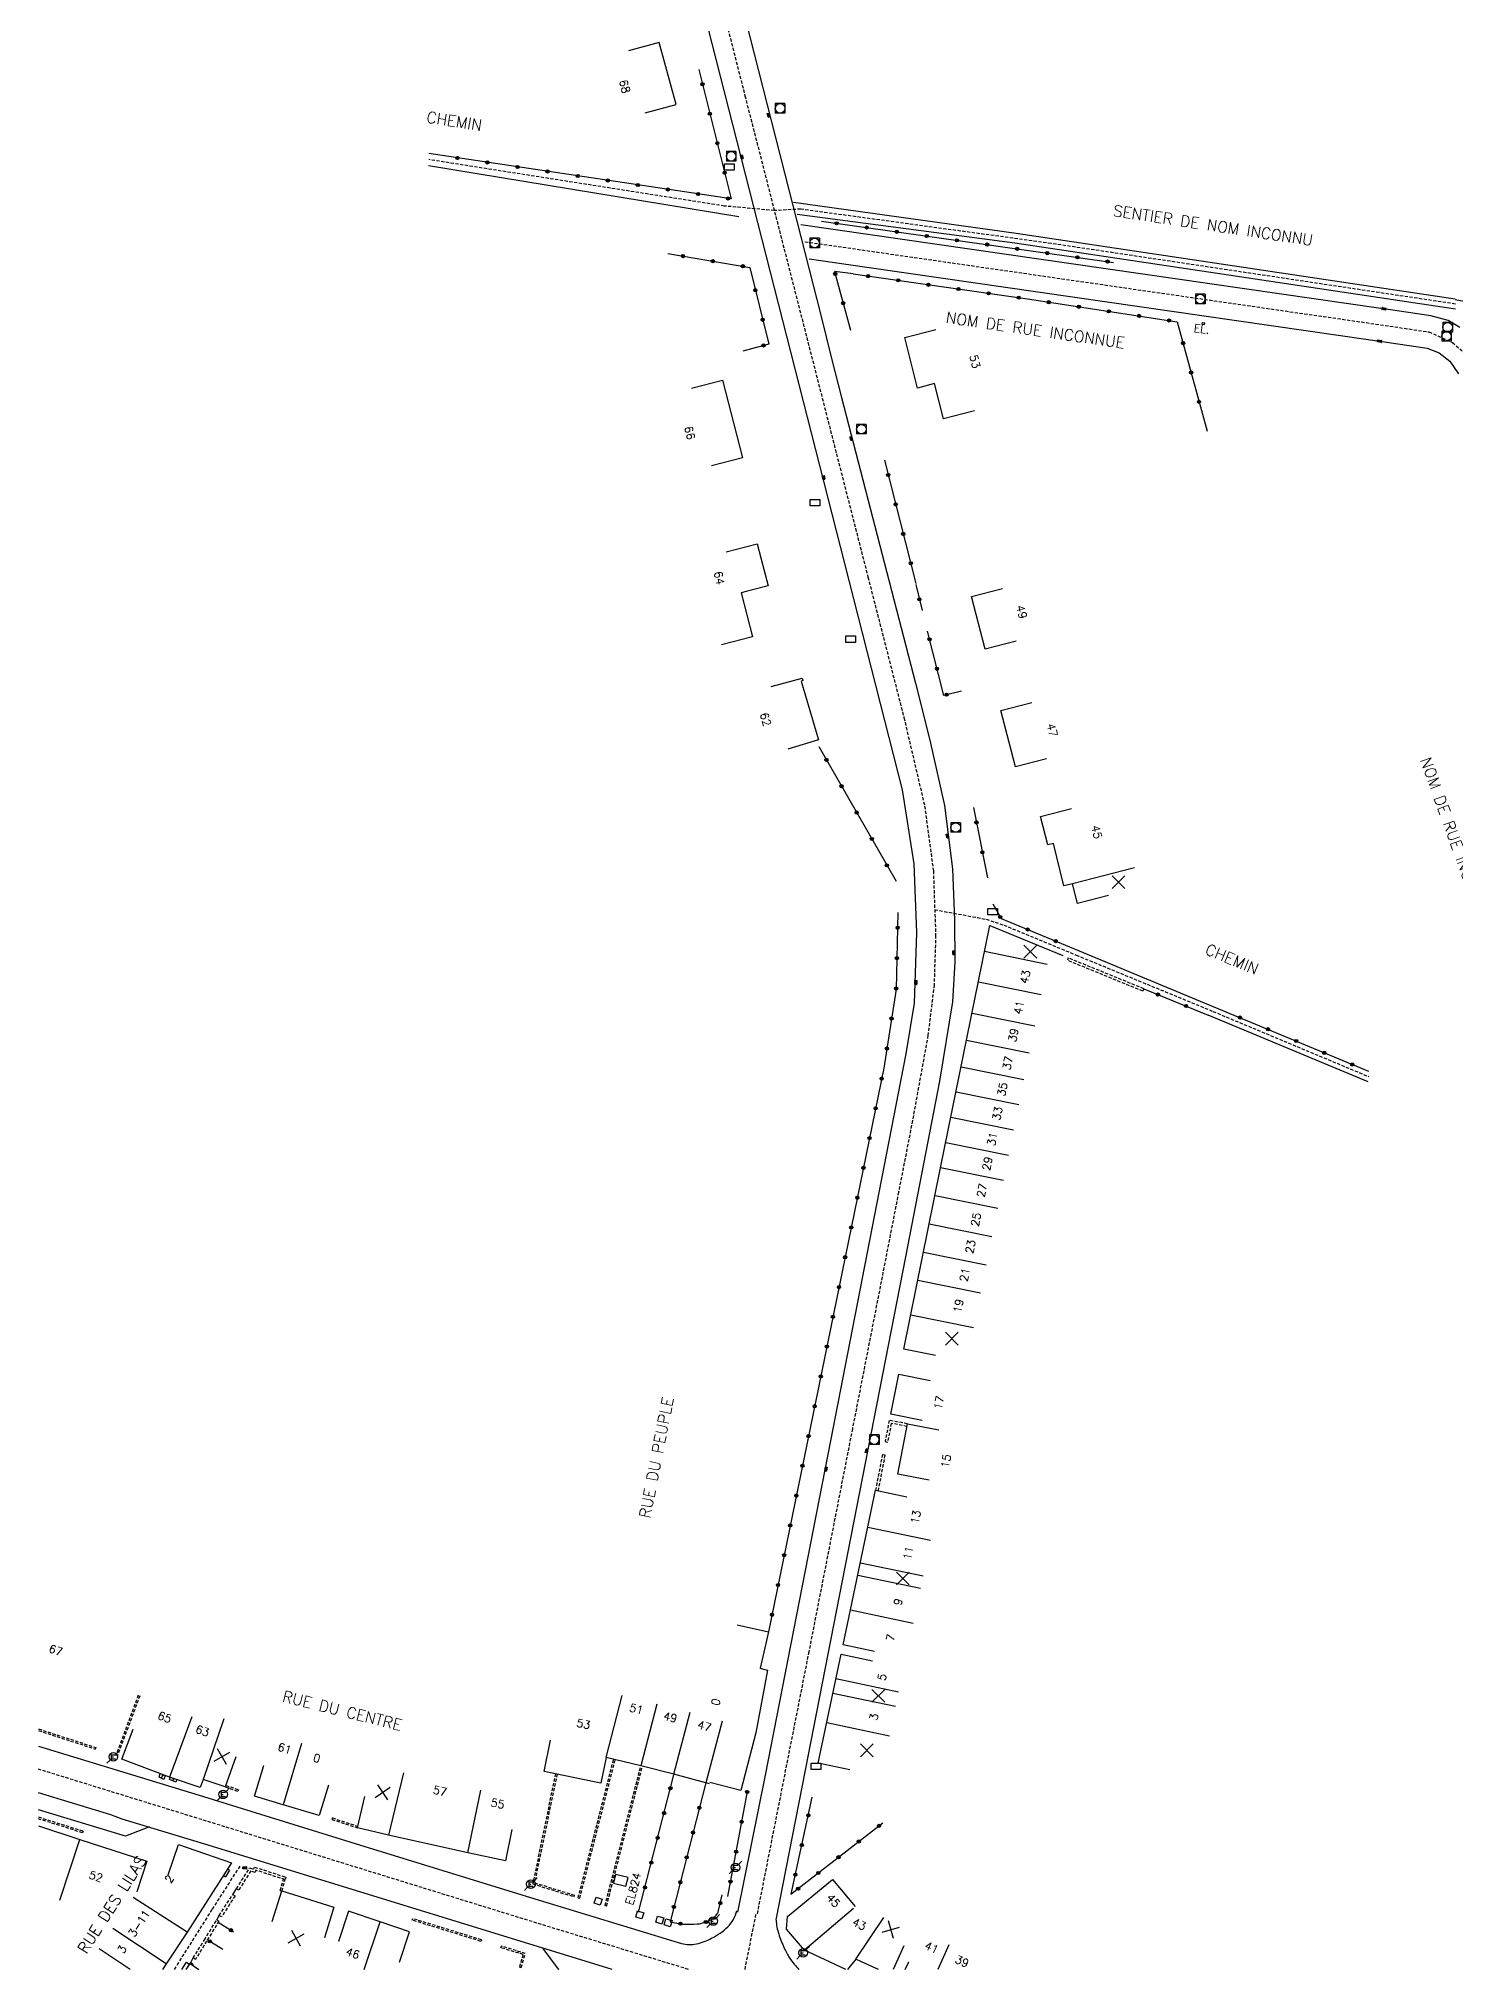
# Model space of a CAD drawing. Header units: millimetres. Extents: x 115000 to 115986, y 120000 to 121000.
# Drawn here: x 115000 to 115221.2, y 120000 to 120301.6 of the extents above; entities that cross this region are included whole.
import ezdxf
from ezdxf.enums import TextEntityAlignment as Align

# ---------------------------------------------------------------- set-up
doc = ezdxf.new("R2010")
doc.units = ezdxf.units.MM
doc.linetypes.add('DASHED', pattern=[0.75, 0.5, -0.25])
doc.layers.get('0').update_dxf_attribs({"linetype": 'CONTINUOUS'})
for name, color, linetype in [('W0001', 6, 'DASHED'), ('W0008', 7, 'CONTINUOUS'), ('W0100', 7, 'CONTINUOUS'), ('W0105', 7, 'CONTINUOUS'), ('W0112', 1, 'DASHED'), ('W0322', 7, 'CONTINUOUS'), ('W0400', 7, 'CONTINUOUS'), ('W0420', 7, 'CONTINUOUS'), ('W0471', 7, 'CONTINUOUS'), ('W0984', 7, 'CONTINUOUS'), ('W0989', 7, 'CONTINUOUS'), ('W0991', 7, 'CONTINUOUS'), ('W1102', 7, 'CONTINUOUS'), ('W1471', 7, 'CONTINUOUS')]:
    doc.layers.add(name, color=color, linetype=linetype)
doc.styles.get("Standard").update_dxf_attribs({"font": 'romans.shx', "width": 0.85})

# ---------------------------------------------------------------- blocks, each defined once
blk = doc.blocks.new('T420')
for p, q in [((0.75, 0.75), (-0.75, 0.75)), ((-0.75, 0.75), (-0.75, -0.75)), ((0.75, 0.75), (0.75, -0.75)), ((0.75, -0.75), (-0.75, -0.75))]:
    blk.add_line(p, q)
blk.add_ellipse((0, 0), major_axis=(-0.53, 0.53), ratio=1, start_param=3.926991, end_param=10.210176)
blk = doc.blocks.new('T400')
for p, q in [((-0.15, 0.3), (0.15, 0.3)), ((-0.15, -0.25), (-0.15, 0.3)), ((-0.15, 0.15), (0.15, 0.15)), ((-0.15, 0), (0.15, 0)), ((0.15, 0.3), (0.15, -0.25)), ((-0.15, -0.15), (0.15, -0.15)), ((-0.15, -0.25), (-0.15, -0.3)), ((-0.15, -0.3), (0.15, -0.3)), ((0.15, -0.3), (0.15, -0.25))]:
    blk.add_line(p, q)
blk = doc.blocks.new('t322o')
at = {"color": 0, "linetype": 'Continuous'}
for radius in [0.25, 0.15]:
    blk.add_circle((0, 0), radius, dxfattribs=at)
blk = doc.blocks.new('t991o')
at = {"color": 0, "linetype": 'Continuous'}
for p, q in [((-1, 1), (1, -1)), ((-1, -1), (1, 1))]:
    blk.add_line(p, q, dxfattribs=at)
blk = doc.blocks.new('T471')
for p, q in [((-0.333334, 0.333334), (-0.333334, -0.333334)), ((-0.333334, 0.333334), (0.333334, 0.333334)), ((-0.333334, 0), (0, 0)), ((0.500001, 0.500001), (1.000002, 1.000002)), ((-0.500001, -0.500001), (-1.000002, -1.000002)), ((-0.333334, -0.333334), (0.333334, -0.333334))]:
    blk.add_line(p, q)
blk.add_ellipse((0, 0), major_axis=(0.471405, 0.471405), ratio=1, start_param=5.4977871438, end_param=11.780972451)
blk = doc.blocks.new('t112o')
at = {"color": 0, "linetype": 'Continuous'}
for p, q in [((-0.5, 0.5), (0.5, 0.5)), ((-0.5, -0.5), (-0.5, 0.5)), ((0.5, 0.5), (0.5, -0.5)), ((0.5, -0.5), (-0.5, -0.5))]:
    blk.add_line(p, q, dxfattribs=at)
blk = doc.blocks.new('T1471')
at = {"color": 0, "linetype": 'Continuous', "flags": 128}
blk.add_lwpolyline([(-0.75, -0.5), (-0.75, 0.5), (0.75, 0.5), (0.75, -0.5), (-0.75, -0.5)], dxfattribs=at)

msp = doc.modelspace()

# ---------------------------------------------------------------- linework, layer by layer
at = {"layer": 'W0001'}
msp.add_line((115111.97, 120008.58), (115110.26, 120000), dxfattribs=at)
for points in [[(115095.07, 120352.53), (115110.3, 120292.71), (115129.51, 120217.51), (115135.13, 120195.55), (115138.36, 120181.74), (115139.72, 120171.6), (115140.08, 120161.56), (115139.84, 120153.8), (115138.88, 120145.93), (115136.46, 120132.61), (115134.29, 120121.42), (115131.58, 120107.48), (115127.08, 120084.46), (115120.28, 120049.65), (115112.17, 120008.55)], [(115221.24, 120260.17), (115158.11, 120269.63), (115119.01, 120274.99), (115114.88, 120274.77), (115107.07, 120275.48), (115060.91, 120282.73)], [(115119.67, 120269.91), (115164.24, 120263.48), (115208.8, 120257.04), (115217.12, 120255.81), (115220.78, 120254.15), (115222.51, 120252.65), (115224.14, 120250.18), (115224.73, 120247.9), (115225.03, 120245.55), (115225.92, 120234.12), (115228.22, 120204.39), (115229.75, 120184.86), (115230.19, 120179.87), (115230.44, 120178.57), (115231.35, 120176.06), (115233.41, 120172.68), (115235.92, 120169.97), (115239.5, 120167.16), (115242.8, 120165.43), (115247.56, 120163.68), (115253.55, 120161.61), (115263.25, 120162.98)], [(115139.94, 120165.55), (115147.97, 120164.06), (115150.71, 120163.15), (115162.02, 120158.47), (115183.39, 120149.66), (115207.75, 120139.46)], [(115021.21, 120000), (115021.64, 120000.68), (115027.14, 120009.39), (115031.55, 120016.26)]]:
    msp.add_lwpolyline(points, dxfattribs=at)
at = {"layer": 'W0001', "flags": 128}
msp.add_lwpolyline([(115101.46, 120000), (115077.78, 120007.24), (115011.09, 120027.84), (115000, 120031.26)], dxfattribs=at)
at = {"layer": 'W0008'}
for p, q in [((115060.87, 120281.8), (115109.32, 120273.84)), ((115119.02, 120272.61), (115209.6, 120259.5))]:
    msp.add_line(p, q, dxfattribs=at)
for points in [[(115000, 120555.73), (115041.14, 120505.67), (115050.36, 120494.18), (115056.46, 120484.76), (115060.8, 120474.13), (115063.47, 120464.26), (115063.94, 120462.36), (115080.96, 120395.65), (115111.64, 120275.37), (115125.16, 120222.31), (115134.84, 120184.3), (115136.65, 120172.72), (115137.11, 120162.01), (115136.71, 120150.95), (115135.45, 120143.03), (115123.66, 120082.58), (115113.46, 120030.32), (115109.15, 120008.96)], [(115086.77, 120397.34), (115117.13, 120278.02), (115122.14, 120258.45), (115123.84, 120251.64), (115125.4, 120245.55), (115136.91, 120200.95), (115139.19, 120192.02), (115141.48, 120181.85), (115142.73, 120171.92), (115143.05, 120163.91), (115143.07, 120157.42), (115142.71, 120151.18), (115140.69, 120138.76), (115135.39, 120111.34), (115126.37, 120065.24), (115119.22, 120028.75), (115115.1, 120007.72)], [(115221.2, 120260.94), (115152.66, 120271.19), (115117.86, 120276.03)], [(115118.44, 120274.19), (115152.46, 120269.73), (115221.27, 120259.4)], [(115120.33, 120267.22), (115208, 120254.59), (115209.42, 120254.37), (115216.83, 120253.26), (115218.7, 120252.52), (115220.39, 120251.23), (115221.74, 120249.27)], [(115221.94, 120256.51), (115220.12, 120257.58), (115217.4, 120258.35), (115210.08, 120259.42), (115209.61, 120259.51)], [(115392.85, 120216.74), (115388.27, 120218.54), (115381.89, 120220.38), (115367.54, 120224.27), (115353.24, 120228.08), (115341.51, 120231.26), (115326.17, 120235.65), (115303.68, 120241.19), (115281.55, 120246.89), (115260.09, 120252.44), (115244.24, 120256.17), (115232.41, 120258.85), (115221.49, 120260.79), (115221.22, 120260.82)], [(115162.48, 120159.13), (115185.42, 120149.61)], [(115207.61, 120138.65), (115182.64, 120149.09)]]:
    msp.add_lwpolyline(points, dxfattribs=at)
at = {"layer": 'W0008', "flags": 128}
for points in [[(115000, 120034.88), (115010.89, 120031.53), (115025.76, 120027.01), (115048.75, 120019.9), (115076.79, 120011.24), (115100.4, 120004.06, 0.1257), (115102.73, 120003.99, 0.0683), (115105.07, 120004.86, 0.0783), (115107.61, 120006.66, 0.1476), (115109.02, 120009.17), (115109.02, 120009.17)], [(115115.17, 120007.71, 0.069835), (115115.57, 120005.55, 0.0344), (115116.45, 120003.33, 0.0362), (115117.27, 120001.78, 0.0302), (115117.99, 120000.84, 0.021467), (115118.74, 120000, 0.0546)]]:
    msp.add_lwpolyline(points, format="xyb", dxfattribs=at)
for points in [[(115089.59, 120000), (115081.29, 120002.53), (115025.94, 120019.55), (115013.07, 120023.49), (115011.29, 120024.14), (115000, 120027.6)], [(115017.32, 120022.25), (115013.58, 120020.79), (115000, 120024.94)], [(115081.28, 120000), (115081.17, 120000.03), (115078.77, 120003.25), (115078.77, 120003.25)]]:
    msp.add_lwpolyline(points, dxfattribs=at)
at = {"layer": 'W0100'}
for p, q in [((115181.68, 120257.04), (115182.07, 120256.99)), ((115182.07, 120256.99), (115182.13, 120257.23)), ((115019.18, 120029.83), (115019.41, 120030.44)), ((115019.41, 120030.44), (115019.27, 120030.29)), ((115019.41, 120030.44), (115019.41, 120030.24)), ((115020.95, 120029.44), (115021.09, 120029.83)), ((115021.09, 120029.83), (115020.97, 120029.73)), ((115021.09, 120029.83), (115021.12, 120029.68))]:
    msp.add_line(p, q, dxfattribs=at)
for points in [[(115094.73, 120290.02), (115099.55, 120291.33), (115096.92, 120301.02), (115092.09, 120299.71)], [(115146.14, 120243.47), (115141.3, 120242.23), (115139.88, 120247.74), (115137.27, 120247.04), (115135.25, 120254.94), (115140.09, 120256.18)], [(115181.68, 120257.04), (115181.74, 120257.28), (115182.13, 120257.23)], [(115101.96, 120247.01), (115106.8, 120248.25), (115109.9, 120236.15), (115105.06, 120234.91)], [(115107.39, 120221.45), (115112.23, 120222.7), (115113.92, 120216.16), (115110.51, 120215.28), (115109.69, 120215.07), (115111.47, 120208.17), (115106.63, 120206.91)], [(115152.64, 120207.52), (115147.8, 120206.26), (115147.8, 120206.26), (115145.67, 120214.46), (115150.51, 120215.71)], [(115114.41, 120200.43), (115119.25, 120201.71), (115119.35, 120201.34), (115119.06, 120201.26), (115121.78, 120192.06), (115116.99, 120190.64)], [(115157.39, 120189.14), (115152.55, 120187.88), (115150.27, 120196.65), (115155.11, 120197.91)], [(115167.09, 120167.77), (115162.25, 120166.53), (115161.45, 120169.6), (115160.09, 120169.27), (115158.46, 120175.88), (115157.6, 120175.66), (115156.44, 120180.1), (115161.27, 120181.36)], [(115140.04, 120095.92), (115135.13, 120096.91), (115140.86, 120125.24), (115148.56, 120163.09), (115159.94, 120158.4)], [(115137.99, 120085.74), (115133.09, 120086.72), (115134.35, 120093), (115139.25, 120092.02)], [(115139.08, 120076.43), (115134.17, 120077.37), (115135.68, 120085.23), (115140.59, 120084.29)], [(115130.54, 120049.68), (115125.65, 120050.72), (115126.79, 120056.15), (115130.69, 120074.86), (115135.59, 120073.84)], [(115109.09, 120053.82), (115113.97, 120052.73), (115112.69, 120047.04), (115112.65, 120047.06), (115113.8, 120046.72), (115111.98, 120036.98), (115109.66, 120027.96), (115104.82, 120029.2)], [(115126.66, 120031.19), (115121.76, 120032.21), (115125.32, 120049.22), (115130.21, 120048.2)], [(115020.22, 120014.76), (115021.84, 120019.49), (115030.14, 120016.65), (115023.17, 120005.8), (115019.92, 120000.88), (115019.34, 120000)], [(115023.05, 120000), (115023.66, 120000.92), (115025.04, 120000)]]:
    msp.add_lwpolyline(points, dxfattribs=at)
at = {"layer": 'W0100', "flags": 128}
for points in [[(115030.77, 120033.23), (115029.15, 120028.5), (115025.67, 120029.69), (115025.24, 120028.41), (115020.44, 120030.05), (115013, 120032.82), (115014.75, 120037.51), (115014.75, 120037.51)], [(115104.78, 120028.98), (115104.2, 120029.12), (115099.22, 120030.5), (115094.03, 120031.78), (115088.62, 120033.1), (115087.8, 120029.1), (115087.03, 120029.26), (115078.95, 120030.93), (115079.96, 120035.83), (115079.96, 120035.83)], [(115045.26, 120028.8), (115043.81, 120024.02), (115038.19, 120025.7), (115033.72, 120027.06), (115035.16, 120031.85), (115035.16, 120031.85)], [(115019.78, 120030.3), (115019.56, 120029.65), (115018.8, 120030.01), (115019, 120030.59), (115019, 120030.59)], [(115021.6, 120029.66), (115021.45, 120029.24), (115020.46, 120029.65), (115020.58, 120030.01), (115020.58, 120030.01)], [(115073.92, 120021.86), (115072.89, 120016.97), (115067, 120018.21), (115054.64, 120020.96), (115049.8, 120022.13), (115050.96, 120026.99), (115050.96, 120026.99)], [(115000, 120022.45), (115006.44, 120020.3), (115016.92, 120016.89), (115015.35, 120012.14), (115015.35, 120012.14)], [(115089.75, 120013.48), (115091.7, 120013.02), (115092.05, 120014.37), (115090.1, 120014.83), (115089.75, 120013.48), (115089.75, 120013.48)], [(115126.08, 120000), (115119.61, 120003.02), (115116.77, 120006.27), (115116.96, 120008.24), (115123.95, 120014.03), (115127.52, 120009.81), (115127.52, 120009.81)], [(115036.48, 120007.5), (115037.98, 120012.27), (115046.12, 120009.72), (115044.62, 120004.95), (115044.62, 120004.95)], [(115056.35, 120001.14), (115057.94, 120005.88), (115053.33, 120007.43), (115048.41, 120009.08), (115046.82, 120004.34), (115046.82, 120004.34)], [(115131.14, 120000), (115128.48, 120001.2), (115127.6, 120001.6), (115126.34, 120000)], [(115135.13, 120003.69), (115133.47, 120000)], [(115135.34, 120000), (115135.88, 120001.19), (115135.88, 120001.19)]]:
    msp.add_lwpolyline(points, dxfattribs=at)
at = {"layer": 'W0105'}
for p, q in [((115028.87, 120014.67), (115029.17, 120014.47)), ((115029.83, 120015.52), (115029.17, 120014.47)), ((115029.54, 120015.71), (115029.83, 120015.52)), ((115030.33, 120011.69), (115030.91, 120012.6)), ((115027.82, 120007.75), (115028.2, 120008.44)), ((115023.77, 120001.08), (115024.15, 120001.78))]:
    msp.add_line(p, q, dxfattribs=at)
msp.add_lwpolyline([(115022.37, 120000), (115023.09, 120001.11), (115023.57, 120000.77)], dxfattribs=at)
at = {"layer": 'W0112'}
for p, q in [((115160.8, 120158.01), (115160.65, 120157.64)), ((115172.59, 120153.19), (115172.43, 120152.82)), ((115133.15, 120085.3), (115132.59, 120082.38)), ((115135.68, 120085.23), (115132.83, 120085.77)), ((115135.6, 120084.83), (115133.15, 120085.3)), ((115131.77, 120080.46), (115132.16, 120080.38)), ((115132.19, 120082.46), (115132.59, 120082.38)), ((115015.56, 120042.82), (115012.07, 120033.45)), ((115015.79, 120042.73), (115012.3, 120033.36)), ((115000, 120037.57), (115008.92, 120034.66)), ((115000, 120037.31), (115008.84, 120034.42)), ((115008.92, 120034.66), (115008.84, 120034.42)), ((115012.3, 120033.36), (115012.07, 120033.45)), ((115084.26, 120011.18), (115089.79, 120032.81)), ((115084.51, 120011.12), (115090.04, 120032.75)), ((115088.46, 120009.96), (115094.04, 120031.77)), ((115088.7, 120009.9), (115094.28, 120031.71)), ((115029.23, 120028.74), (115031.2, 120028.07)), ((115080.71, 120030.57), (115077.16, 120013.36)), ((115080.96, 120030.52), (115077.45, 120013.53)), ((115029.15, 120028.5), (115031.12, 120027.83)), ((115031.2, 120028.07), (115031.12, 120027.83)), ((115006.93, 120021.58), (115000, 120023.77)), ((115006.85, 120021.34), (115000, 120023.51)), ((115045.87, 120023.66), (115045.8, 120023.42)), ((115045.8, 120023.42), (115049.82, 120022.11)), ((115045.87, 120023.66), (115049.86, 120022.36)), ((115006.93, 120021.58), (115006.85, 120021.34)), ((115033.7, 120015.99), (115038.6, 120014.4)), ((115037.74, 120012.34), (115038.24, 120014.09)), ((115037.98, 120012.27), (115038.48, 120014.02)), ((115028.2, 120008.44), (115030.33, 120011.69)), ((115030.33, 120011.69), (115030.67, 120011.47)), ((115037.74, 120012.34), (115037.98, 120012.27)), ((115077.16, 120013.36), (115083.56, 120011.36)), ((115077.45, 120013.53), (115083.63, 120011.6)), ((115083.63, 120011.6), (115083.56, 120011.36)), ((115084.26, 120011.18), (115084.51, 120011.12)), ((115025.89, 120004.61), (115027.82, 120007.75)), ((115058.35, 120007.69), (115058.42, 120007.93)), ((115069.06, 120004.38), (115058.35, 120007.69)), ((115069.14, 120004.62), (115058.42, 120007.93)), ((115088.7, 120009.9), (115088.46, 120009.96)), ((115024.15, 120001.78), (115025.89, 120004.61)), ((115069.14, 120004.62), (115069.06, 120004.38)), ((115072.18, 120003.39), (115072.26, 120003.63)), ((115075.69, 120002.32), (115072.18, 120003.39)), ((115076, 120002.49), (115072.26, 120003.63)), ((115075.13, 120000.37), (115075.69, 120002.32)), ((115075.37, 120000.3), (115076, 120002.49)), ((115023.66, 120000.92), (115023.77, 120001.08)), ((115023.77, 120001.08), (115024.1, 120000.86)), ((115075.13, 120000.37), (115075.37, 120000.3))]:
    msp.add_line(p, q, dxfattribs=at)
for points in [[(115172.43, 120152.82), (115160.65, 120157.64)], [(115172.59, 120153.19), (115160.8, 120158.01)], [(115132.83, 120085.77), (115132.19, 120082.46)], [(115131.77, 120080.46), (115130.69, 120074.86)], [(115132.16, 120080.38), (115131.09, 120074.79)], [(115030.91, 120012.6), (115032.95, 120015.86), (115033.57, 120015.65), (115033.7, 120015.99)], [(115033.12, 120015.38), (115031.25, 120012.39), (115030.91, 120012.6)], [(115038.6, 120014.4), (115038.48, 120014.02), (115033.94, 120015.49), (115033.8, 120015.15), (115033.12, 120015.38)], [(115030.67, 120011.47), (115028.54, 120008.22), (115028.2, 120008.44)], [(115027.82, 120007.75), (115028.16, 120007.54), (115026.23, 120004.4)], [(115026.23, 120004.4), (115024.49, 120001.57), (115024.15, 120001.78)], [(115024.1, 120000.86), (115024, 120000.7), (115023.66, 120000.92)]]:
    msp.add_lwpolyline(points, dxfattribs=at)
at = {"layer": 'W0322'}
for p, q in [((115122.25, 120273.11), (115167.83, 120266.67)), ((115132.08, 120235.76), (115136.99, 120216.53)), ((115136.97, 120216.34), (115137.97, 120212.3)), ((115121.85, 120191.02), (115133.9, 120169.99)), ((115145.98, 120181.51), (115148.18, 120170.55)), ((115172.59, 120153.19), (115182.64, 120149.09)), ((115185.42, 120149.61), (115207.7, 120140.3)), ((115093.7, 120008.92), (115099.19, 120030.4)), ((115107.61, 120011.37), (115110.68, 120027.8)), ((115117.66, 120012.47), (115120.81, 120026.9)), ((115028.76, 120003.13), (115026.32, 120004.64)), ((115028.02, 120007.36), (115030.45, 120005.88))]:
    msp.add_line(p, q, dxfattribs=at)
for points in [[(115103.08, 120296.81), (115108.17, 120276.58), (115060.96, 120283.66)], [(115098.28, 120268.06), (115111.04, 120265.89), (115114.01, 120253.92), (115109.97, 120252.82)], [(115127.19, 120264.87), (115124.3, 120265.23), (115126.79, 120256.06)], [(115127.19, 120264.87), (115154.44, 120260.96), (115177.81, 120257.4), (115182.46, 120240.31)], [(115144.1, 120199.71), (115141.35, 120199.03), (115138.8, 120209.06)], [(115134.2, 120165.11), (115133.92, 120153.12), (115131.99, 120140.78), (115113.97, 120052.73)], [(115149.02, 120166.49), (115150.29, 120164.18), (115162.48, 120159.13)]]:
    msp.add_lwpolyline(points, dxfattribs=at)
at = {"layer": 'W0322', "flags": 128}
msp.add_lwpolyline([(115104.17, 120029.12), (115098.63, 120007.45, 0.09), (115102.86, 120007.1, 0.0889), (115104.94, 120007.73, 0.217), (115106.18, 120009.18), (115106.76, 120011.67)], format="xyb", dxfattribs=at)
msp.add_lwpolyline([(115117.63, 120012.48), (115117.49, 120011.74), (115131.81, 120022.89), (115131.81, 120022.89)], dxfattribs=at)
at = {"layer": 'W1102'}
for p, q in [((115171.13, 120172.1), (115161.45, 120169.6)), ((115157.52, 120157.01), (115147.73, 120159)), ((115156.56, 120152.26), (115146.76, 120154.25)), ((115155.56, 120147.33), (115145.76, 120149.32)), ((115154.71, 120143.15), (115144.91, 120145.14)), ((115153.86, 120138.98), (115144.06, 120140.97)), ((115153.06, 120135.06), (115143.26, 120137.05)), ((115152.26, 120131.09), (115142.46, 120133.09)), ((115151.45, 120127.14), (115141.65, 120129.13)), ((115150.66, 120123.26), (115140.86, 120125.24)), ((115149.78, 120118.89), (115139.98, 120120.87)), ((115148.88, 120114.45), (115139.08, 120116.43)), ((115147.99, 120110.01), (115138.18, 120112)), ((115147.1, 120105.64), (115137.3, 120107.62)), ((115146.01, 120100.24), (115136.21, 120102.22)), ((115139.27, 120067.01), (115129.48, 120069.05)), ((115138.11, 120061.43), (115128.32, 120063.47)), ((115137.71, 120059.49), (115127.92, 120061.53)), ((115136.57, 120054.04), (115126.79, 120056.11)), ((115134.3, 120043.32), (115124.51, 120045.37)), ((115088.62, 120033.1), (115091.15, 120042.77)), ((115096.56, 120041.45), (115094.03, 120031.78)), ((115133.83, 120041.07), (115124.04, 120043.11)), ((115023.93, 120039.43), (115020.44, 120030.05)), ((115028.91, 120039.15), (115025.67, 120029.69)), ((115099.22, 120030.5), (115101.75, 120040.18)), ((115106.73, 120038.79), (115104.2, 120029.12)), ((115132.87, 120036.46), (115123.08, 120038.5)), ((115041.07, 120035.28), (115038.19, 120025.7)), ((115056.96, 120030.69), (115054.64, 120020.96)), ((115067, 120018.21), (115069.06, 120028)), ((115003.31, 120010.81), (115006.44, 120020.3)), ((115023.17, 120005.8), (115014.76, 120011.21)), ((115127.24, 120009.49), (115119.61, 120003.02)), ((115127.6, 120001.6), (115132, 120008.11)), ((115019.92, 120000.88), (115011.57, 120006.39)), ((115050.84, 120000), (115053.33, 120007.43)), ((115014.27, 120000), (115009.46, 120003.2)), ((115142.16, 120003.83), (115140.43, 120000))]:
    msp.add_line(p, q, dxfattribs=at)

# ---------------------------------------------------------------- block references
at = {"layer": 'W0112', "rotation": 343.0409000000001}
for p in [(115087.38, 120010.66), (115093.87, 120008.51), (115096.99, 120007.7), (115098.29, 120007.29)]:
    msp.add_blockref('t112o', p, dxfattribs=at)
at = {"layer": 'W0322'}
for p, rotation in [((115103.66, 120294.51), 284.1234072670181), ((115104.82, 120289.9), 284.1234072670181), ((115105.98, 120285.3), 284.1234072670181), ((115065.39, 120282.99), 171.4681262106103), ((115070.09, 120282.29), 171.4681262106103), ((115074.79, 120281.58), 171.4681262106103), ((115079.48, 120280.88), 171.4681262106103), ((115084.18, 120280.18), 171.4681262106103), ((115088.88, 120279.47), 171.4681262106103), ((115093.57, 120278.76), 171.4681262106103), ((115107.13, 120280.69), 284.1234072670181), ((115098.27, 120278.06), 171.4681262106103), ((115102.97, 120277.36), 171.4681262106103), ((115107.67, 120276.65), 171.4681262106103), ((115124.6, 120272.78), 351.9528702582134), ((115129.3, 120272.12), 351.9528702582134), ((115134.01, 120271.45), 351.9528702582134), ((115138.71, 120270.79), 351.9528702582134), ((115143.41, 120270.12), 351.9528702582134), ((115100.62, 120267.66), 350.3164349399312), ((115105.3, 120266.87), 350.3164349399312), ((115148.12, 120269.46), 351.9528702582134), ((115152.82, 120268.79), 351.9528702582134), ((115157.52, 120268.13), 351.9528702582134), ((115162.22, 120267.46), 351.9528702582134), ((115166.93, 120266.8), 351.9528702582134), ((115109.98, 120266.07), 350.3164349399312), ((115124.4, 120264.88), 285.1630385568948), ((115129.54, 120264.53), 351.8305433304086), ((115134.25, 120263.86), 351.8305433304086), ((115111.93, 120262.32), 283.96415706392), ((115138.95, 120263.18), 351.8305433304086), ((115143.65, 120262.51), 351.8305433304086), ((115148.35, 120261.83), 351.8305433304086), ((115153.05, 120261.16), 351.8305433304086), ((115113.07, 120257.71), 283.96415706392), ((115125.64, 120260.29), 285.1630385568948), ((115157.75, 120260.45), 351.3396426245639), ((115162.45, 120259.74), 351.3396426245639), ((115167.14, 120259.02), 351.3396426245639), ((115171.84, 120258.31), 351.3396426245639), ((115176.54, 120257.59), 351.3396426245639), ((115113.2, 120253.7), 195.1857600156), ((115178.72, 120254.06), 285.2316481536738), ((115179.97, 120249.48), 285.2316481536738), ((115181.21, 120244.89), 285.2316481536738), ((115132.66, 120233.46), 284.3477571121094), ((115133.84, 120228.86), 284.3477571121094), ((115135.02, 120224.26), 284.3477571121094), ((115136.2, 120219.66), 284.3477571121094), ((115137.54, 120214.03), 284.0128832414389), ((115139.13, 120207.79), 104.2483620905207), ((115140.29, 120203.19), 104.2483620905207), ((115141.8, 120199.14), 193.8402374469219), ((115123.03, 120188.96), 299.7925352462906), ((115125.39, 120184.84), 299.7925352462906), ((115127.75, 120180.72), 299.7925352462906), ((115146.45, 120179.18), 281.361210687553), ((115130.11, 120176.6), 299.7925352462906), ((115147.38, 120174.52), 281.361210687553), ((115132.47, 120172.47), 299.7925352462906), ((115150.17, 120164.41), 298.8497763498947), ((115134.15, 120162.73), 268.6284897235167), ((115154.44, 120162.46), 337.4677907206451), ((115158.83, 120160.64), 337.4677907206451), ((115134.03, 120157.98), 268.6284897235167), ((115133.92, 120153.23), 268.6284897235167), ((115174.79, 120152.29), 337.8136768101209), ((115179.18, 120150.5), 337.8136768101209), ((115133.2, 120148.54), 261.1185582677874), ((115187.61, 120148.7), 337.3198372080238), ((115191.99, 120146.87), 337.3198372080238), ((115132.47, 120143.85), 261.1185582677874), ((115196.38, 120145.04), 337.3198372080238), ((115200.76, 120143.2), 337.3198372080238), ((115205.14, 120141.37), 337.3198372080238), ((115131.66, 120139.17), 258.4354552462149), ((115130.71, 120134.51), 258.4354552462149), ((115129.75, 120129.86), 258.4354552462149), ((115128.8, 120125.21), 258.4354552462149), ((115127.85, 120120.55), 258.4354552462149), ((115126.9, 120115.9), 258.4354552462149), ((115125.94, 120111.25), 258.4354552462149), ((115124.99, 120106.59), 258.4354552462149), ((115124.04, 120101.94), 258.4354552462149), ((115123.09, 120097.29), 258.4354552462149), ((115122.14, 120092.63), 258.4354552462149), ((115121.18, 120087.98), 258.4354552462149), ((115120.23, 120083.32), 258.4354552462149), ((115119.28, 120078.67), 258.4354552462149), ((115118.33, 120074.02), 258.4354552462149), ((115117.37, 120069.36), 258.4354552462149), ((115116.42, 120064.71), 258.4354552462149), ((115115.47, 120060.06), 258.4354552462149), ((115114.52, 120055.4), 258.4354552462149), ((115098.66, 120028.3), 75.65654450878951), ((115110.66, 120027.72), 79.404945617352), ((115097.67, 120024.42), 75.65654450878951), ((115103.18, 120025.25), 255.6567855090001), ((115109.79, 120023.05), 79.404945617352), ((115120.2, 120024.07), 77.69558620239064), ((115131.23, 120022.43), 37.90300864704023), ((115096.67, 120020.55), 75.65654450878951), ((115102.19, 120021.37), 255.6567855090001), ((115119.18, 120019.43), 77.69558620239064), ((115128.07, 120019.98), 37.90300864704023), ((115095.68, 120016.67), 75.65654450878951), ((115101.2, 120017.5), 255.6567855090001), ((115108.92, 120018.38), 79.404945617352), ((115124.92, 120017.52), 37.90300864704023), ((115100.21, 120013.62), 255.6567855090001), ((115108.04, 120013.71), 79.404945617352), ((115118.17, 120014.79), 77.69558620239064), ((115121.76, 120015.06), 37.90300864704023), ((115094.69, 120012.8), 75.65654450878951), ((115106.45, 120010.36), 76.94265869269422), ((115118.6, 120012.6), 37.90300864704023), ((115099.21, 120009.75), 255.6567855090001), ((115104.18, 120007.4), 19.44716405447991), ((115026.74, 120004.38), 148.2695681309774), ((115030.05, 120006.12), 328.6907781175483), ((115100.23, 120007.14), 352.7433639659326)]:
    msp.add_blockref('t322o', p, dxfattribs=dict(at, rotation=rotation))
at = {"layer": 'W0400'}
for p, rotation in [((115114.01, 120289.67), 14.23982024449912), ((115109.81, 120283.17), 14.89620223852999), ((115210.08, 120259.42), 261.7547912597656), ((115209.42, 120254.37), 81.43936157226561), ((115126.89, 120239.17), 14.93153748290104), ((115122.58, 120233.05), 14.54583790441426), ((115141.93, 120177.08), 6.901868482667588), ((115136.98, 120154.18), 357.3371293932673), ((115129.3, 120081), 167.9052242885294), ((115122.95, 120078.17), 348.6047782926757), ((115032.21, 120015.86), 90)]:
    msp.add_blockref('T400', p, dxfattribs=dict(at, rotation=rotation))
msp.add_blockref('T400', (115142.91, 120158.83), dxfattribs=at)
at = {"layer": 'W0420'}
for p in [(115115.79, 120290.74), (115108.15, 120283.25), (115121.17, 120269.71), (115181.4, 120260.96), (115219.86, 120255.14), (115220.03, 120256.54), (115128.49, 120240.62), (115143.21, 120178.39), (115130.49, 120082.75)]:
    msp.add_blockref('T420', p, dxfattribs=at)
at = {"layer": 'W0471'}
for p in [(115011.67, 120033.21), (115028.83, 120027.34), (115108.83, 120015.93), (115076.86, 120013.32), (115105.35, 120007.55), (115119.38, 120002.6)]:
    msp.add_blockref('T471', p, dxfattribs=at)
at = {"layer": 'W0991'}
for p, rotation in [((115168.62, 120169.85), 90), ((115154.87, 120158.99), 90), ((115142.61, 120098.54), 90), ((115134.97, 120061.08), 90), ((115131.12, 120042.75), 90), ((115129.34, 120034.22), 90), ((115028.63, 120033.22), 74.2567468030506), ((115053.75, 120027.66), 79.15175202283032), ((115133.1, 120006.21), 60.96048354526966), ((115040.22, 120004.85), 73.89086925678453)]:
    msp.add_blockref('t991o', p, dxfattribs=dict(at, rotation=rotation))
at = {"layer": 'W1471'}
for p in [(115107.87, 120281.59), (115121.23, 120229.14), (115126.81, 120207.81), (115149, 120165.25), (115121.38, 120031.73)]:
    msp.add_blockref('T1471', p, dxfattribs=at)

# ---------------------------------------------------------------- texts
at = {"layer": 'W0984'}
for s, rotation, p in [('EL.', 352.4553, (115181.63, 120256.28)), ('EL824', 75.2689, (115092.85, 120012.6))]:
    msp.add_text(s, height=1.25, rotation=rotation, dxfattribs=at).set_placement(p, align=Align.MIDDLE)
at = {"layer": 'W0989'}
for s, rotation, p in [('CHEMIN', 351.0679, (115064.91, 120288.74)), ('SENTIER DE NOM INCONNU', 351.4755, (115183.41, 120272.46)), ('NOM DE RUE INCONNUE', 351.7833, (115155.66, 120256.1)), ('NOM DE RUE INCONNUE', 289.8239, (115221.32, 120176)), ('CHEMIN', 337.4729, (115186.36, 120157.82)), ('RUE DU PEUPLE', 78.9377, (115096.46, 120079.96)), ('RUE DU CENTRE', 346.0144, (115047.42, 120040.42)), ('RUE DES LILAS', 57.2661, (115011.46, 120010.14))]:
    msp.add_text(s, height=1.75, rotation=rotation, dxfattribs=at).set_placement(p, align=Align.MIDDLE)
at = {"layer": 'W0991'}
for s, rotation, p in [('68', 285.1956, (115091.53, 120294.15)), ('53', 284.3911, (115146.23, 120251.19)), ('66', 284.37, (115101.68, 120240.04)), ('64', 282.0547, (115106.28, 120217.37)), ('49', 284.5352, (115153.52, 120212.06)), ('62', 286.4422, (115113.53, 120195.28)), ('47', 284.5839, (115158.29, 120193.62)), ('45', 283.7803, (115165.23, 120177.69)), ('43', 78.5055, (115154.06, 120155.04)), ('41', 78.5058, (115153.09, 120150.27)), ('39', 78.5065, (115152.22, 120145.97)), ('37', 78.5061, (115151.33, 120141.59)), ('35', 78.5046, (115150.49, 120137.49)), ('33', 78.5036, (115149.73, 120133.71)), ('31', 78.5036, (115148.92, 120129.74)), ('29', 78.497, (115148.14, 120125.89)), ('27', 78.5723, (115147.29, 120121.69)), ('25', 78.5712, (115146.37, 120117.15)), ('23', 78.5723, (115145.51, 120112.92)), ('21', 78.5729, (115144.62, 120108.51)), ('19', 78.575, (115143.64, 120103.66)), ('17', 78.7181, (115140.59, 120088.54)), ('15', 79.1494, (115141.69, 120079.41)), ('13', 78.236, (115136.97, 120070.66)), ('11', 78.2358, (115135.8, 120065.04)), ('9', 78.2347, (115134.21, 120057.41)), ('67', 341.3257, (115002.68, 120049.86)), ('7', 78.0376, (115133.04, 120051.84)), ('5', 78.2046, (115131.72, 120045.66)), ('51', 346.2357, (115093.35, 120040.69)), ('0', 79.3814, (115105.75, 120041.77)), ('65', 339.5913, (115019.69, 120039.4)), ('63', 341.1083, (115025.59, 120037.27)), ('53', 348.3287, (115085.09, 120038.34)), ('49', 346.2359, (115098.65, 120039.39)), ('47', 344.4324, (115103.99, 120038)), ('3', 78.205, (115130.43, 120039.45)), ('61', 343.1061, (115038.42, 120034.52)), ('0', 343.2964, (115043.44, 120033)), ('57', 347.4626, (115062.67, 120027.88)), ('55', 348.113, (115071.7, 120025.91)), ('52', 341.9468, (115008.95, 120014.52)), ('2', 55.3098, (115020.41, 120014.12)), ('45', 311.1823, (115124.13, 120010.76)), ('3-11', 56.5943, (115015.7, 120007.19)), ('43', 334.6209, (115128.15, 120007.07)), ('3', 56.4208, (115013.02, 120003.14)), ('46', 341.4556, (115049.07, 120002.52)), ('41', 335.5222, (115139.45, 120003.41)), ('39', 335.7066, (115144.2, 120001.26))]:
    msp.add_text(s, height=1.25, rotation=rotation, dxfattribs=at).set_placement(p, align=Align.MIDDLE)

doc.saveas('drawing.dxf')
